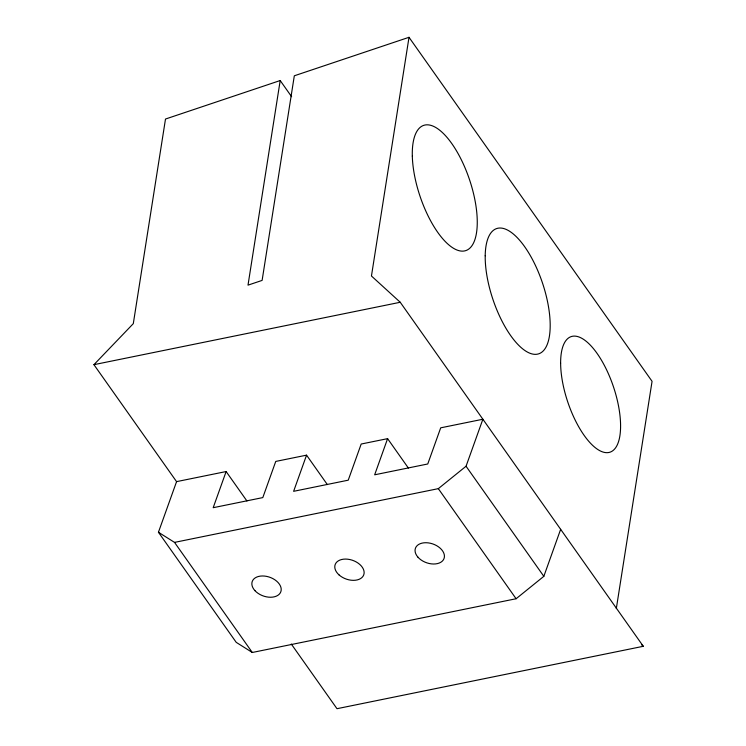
<?xml version="1.0" encoding="UTF-8"?>
<svg xmlns="http://www.w3.org/2000/svg" width="746" height="746" viewBox="0 0 746 746"><rect width="100%" height="100%" fill="white"/><g stroke="black" fill="none" stroke-linecap="round" stroke-linejoin="round"><path stroke-width="1.12" d="M560.656 529.324L543.834 576.332L516.101 598.74L252.297 652.48L236.221 642.343L158.441 532.252L176.569 481.636L93.931 364.673L133.301 323.643L165.5 119.034L280.198 80.54L248.008 285.14L262.116 280.403L294.316 75.794L409.013 37.3L652.069 381.327L616.317 608.559M409.013 37.3L371.452 276.001L400.238 302.27L643.294 646.297L336.987 708.7L291.294 644.031M176.569 481.636L226.131 471.547L213.188 507.7L262.806 497.591L275.75 461.429L306.559 455.153L327.345 484.583M306.559 455.153L293.616 491.316L348.233 480.182L361.185 444.029L387.603 438.648L408.388 468.068M387.603 438.648L374.66 474.801L427.756 463.984L440.7 427.831L482.876 419.243L466.054 466.241L438.322 488.649L174.527 542.389L158.441 532.252M93.931 364.673L400.238 302.27M641.607 644.758L643.294 646.297M280.198 80.54L291.611 96.691M466.054 466.241L543.834 576.332M438.322 488.649L516.101 598.74M226.131 471.547L246.917 500.967M174.527 542.389L252.297 652.48M412.314 156.119A66.068 26.101 71.4 0 0 462.212 251.132A66.068 26.101 71.4 0 0 459.713 156.604A66.068 26.101 71.4 0 0 412.314 156.119M485.208 255.766A66.068 26.101 71.4 0 0 533.269 354.182A66.068 26.101 71.4 0 0 534.518 263.525A66.068 26.101 71.4 0 0 485.208 255.766M560.628 363.181A60.958 24.077 71.4 0 0 605.761 452.617A60.958 24.077 71.4 0 0 605.351 367.312A60.958 24.077 71.4 0 0 560.628 363.181M254.964 590.673A15.2 9.912 19.7 0 0 280.16 593.098A15.2 9.912 19.7 0 0 264.466 576.061A15.2 9.912 19.7 0 0 254.964 590.673M339.029 574.896A15.2 9.912 19.7 0 0 363.628 575.175A15.2 9.912 19.7 0 0 345.715 559.071A15.2 9.912 19.7 0 0 339.029 574.896M417.872 557.094A15.2 9.912 19.7 0 0 443.18 560.134A15.2 9.912 19.7 0 0 428.167 542.864A15.2 9.912 19.7 0 0 417.872 557.094"/></g></svg>
